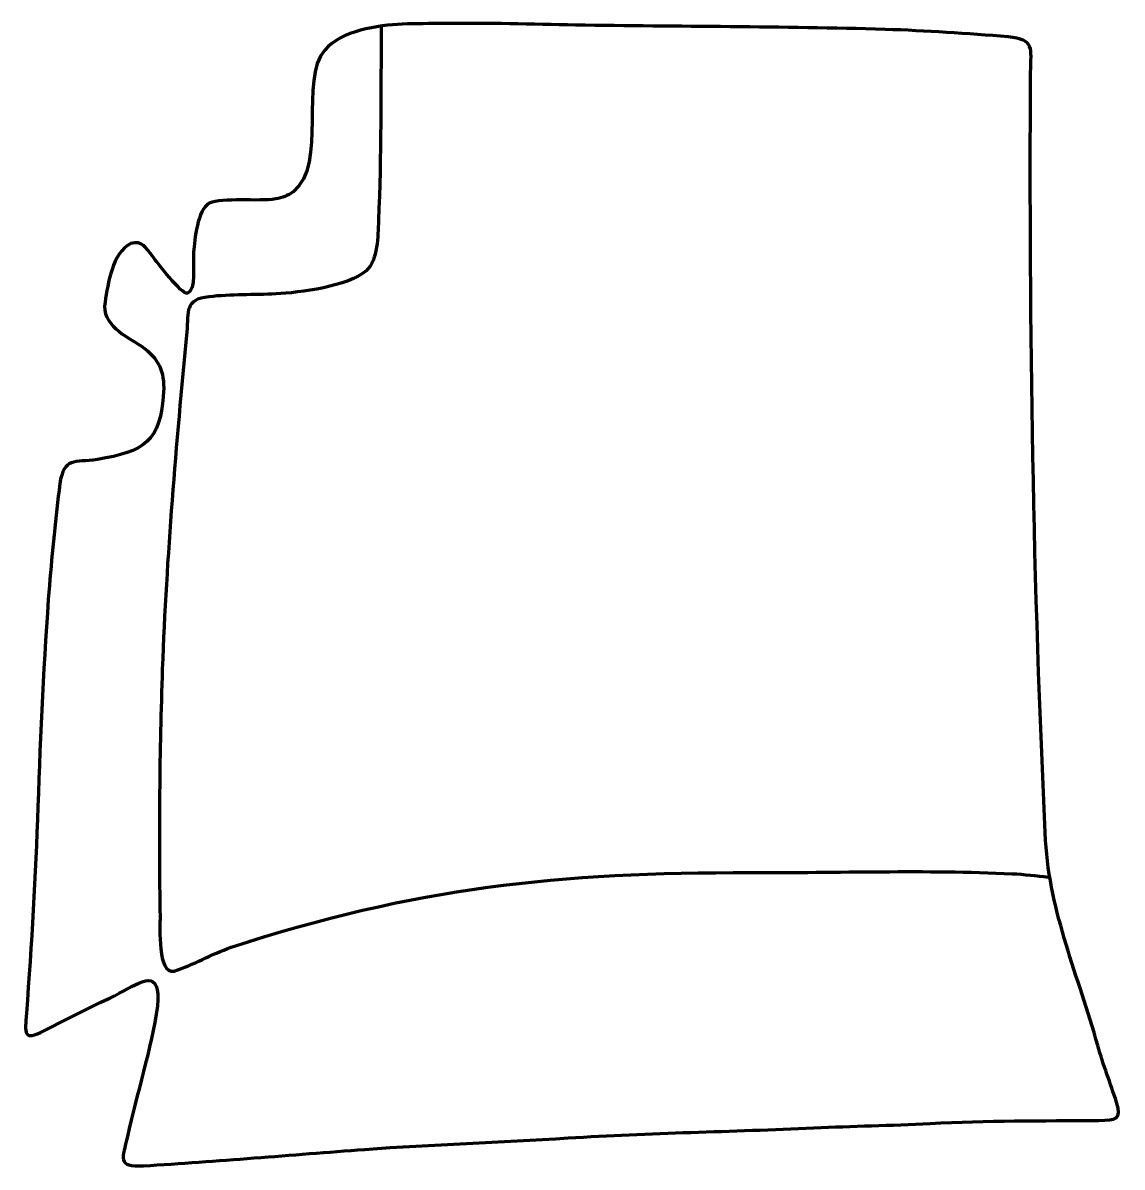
# Model space of a CAD drawing. Header units: millimetres. Extents: x 1186 to 1782, y 209 to 830.
import ezdxf

# ---------------------------------------------------------------- set-up
doc = ezdxf.new("R2010")
doc.units = ezdxf.units.MM
doc.header["$MEASUREMENT"] = 0
doc.layers.add('layer 2', color=7, linetype='Continuous')
doc.layers.add('layer 3', color=7, linetype='Continuous')

msp = doc.modelspace()

# ---------------------------------------------------------------- linework, layer by layer
at = {"layer": 'layer 2', "color": 142, "lineweight": 158}
msp.add_open_spline([(1379.9439, 827.7651), (1379.8213, 792.7738), (1380.0405, 757.4385), (1378.5338, 722.4868), (1378.5338, 722.4868), (1378.147, 713.8176), (1378.4473, 701.3743), (1371.7982, 695.1071), (1371.7982, 695.1071), (1362.4107, 686.8252), (1335.6372, 683.2035), (1322.9276, 682.5957), (1322.9276, 682.5957), (1311.0222, 682.0262), (1298.3112, 682.3529), (1286.5581, 681.0559), (1286.5581, 681.0559), (1273.1929, 679.581), (1275.4698, 673.0366), (1274.4846, 662.1046), (1274.4846, 662.1046), (1268.7079, 600.7428), (1263.44, 540.6337), (1261.2107, 478.9776), (1261.2107, 478.9776), (1259.6794, 434.3678), (1259.23, 389.2212), (1259.986, 344.5915), (1259.986, 344.5915), (1259.9463, 339.4154), (1258.5883, 313.0741), (1267.5916, 315.1537), (1267.5916, 315.1537), (1278.2326, 318.348), (1287.7113, 324.3549), (1298.5373, 328.0796), (1298.5373, 328.0796), (1397.6902, 360.568), (1476.92, 368.8979), (1580.6174, 368.5606), (1580.6174, 368.5606), (1627.7498, 368.4882), (1675.3512, 370.1797), (1722.4082, 367.979), (1722.4082, 367.979), (1729.0502, 367.6683), (1735.5732, 366.9079), (1742.1712, 366.1431), (1742.1712, 366.1431), (1742.1712, 366.1431), (1743.1556, 366.0291), (1743.1556, 366.0291)], degree=3, knots=[0, 0, 0, 0, 0.07142857, 0.07142857, 0.07142857, 0.07142857, 0.14285714, 0.14285714, 0.14285714, 0.14285714, 0.21428571, 0.21428571, 0.21428571, 0.21428571, 0.28571429, 0.28571429, 0.28571429, 0.28571429, 0.35714286, 0.35714286, 0.35714286, 0.35714286, 0.42857143, 0.42857143, 0.42857143, 0.42857143, 0.5, 0.5, 0.5, 0.5, 0.57142857, 0.57142857, 0.57142857, 0.57142857, 0.64285714, 0.64285714, 0.64285714, 0.64285714, 0.71428571, 0.71428571, 0.71428571, 0.71428571, 0.78571429, 0.78571429, 0.78571429, 0.78571429, 0.85714286, 0.85714286, 0.85714286, 0.85714286, 1, 1, 1, 1], dxfattribs=at)
at = {"layer": 'layer 3', "color": 242, "lineweight": 158}
msp.add_open_spline([(1414.1238, 829.2954), (1437.6348, 829.6694), (1461.9081, 828.9385), (1485.4718, 828.5105), (1485.4718, 828.5105), (1541.3826, 827.5077), (1597.5552, 827.8333), (1653.4148, 826.1106), (1653.4148, 826.1106), (1675.637, 825.4107), (1698.0517, 823.9223), (1720.2099, 822.0761), (1720.2099, 822.0761), (1735.0103, 820.6383), (1732.5326, 815.9697), (1732.4378, 802.8301), (1732.4378, 802.8301), (1731.5859, 663.8561), (1733.8334, 524.8106), (1740.588, 385.9901), (1740.588, 385.9901), (1742.9295, 346.4784), (1758.4713, 312.2589), (1768.8613, 274.7349), (1768.8613, 274.7349), (1771.8843, 264.1638), (1775.7484, 254.3408), (1779.0389, 244.0003), (1779.0389, 244.0003), (1782.0955, 234.3949), (1778.6978, 234.2699), (1769.5104, 234.0932), (1769.5104, 234.0932), (1738.5297, 233.9409), (1708.9602, 234.0202), (1677.8611, 232.4503), (1677.8611, 232.4503), (1656.5453, 231.3743), (1635.6826, 231.0718), (1614.8432, 230.0875), (1614.8432, 230.0875), (1570.329, 227.9849), (1525.6012, 227.4599), (1481.4485, 224.5855), (1481.4485, 224.5855), (1444.5145, 222.181), (1408.0541, 221.1962), (1371.1106, 218.4002), (1371.1106, 218.4002), (1331.1336, 215.3718), (1290.9882, 211.9486), (1250.9918, 209.4639), (1250.9918, 209.4639), (1236.4026, 208.7766), (1239.6817, 213.4821), (1242.2301, 225.473), (1242.2301, 225.473), (1247.311, 248.5003), (1255.2283, 272.9795), (1258.5386, 296.047), (1258.5386, 296.047), (1260.5046, 317.2325), (1250.2245, 309.7175), (1237.7231, 303.084), (1237.7231, 303.084), (1224.1766, 296.2325), (1210.6558, 289.9764), (1197.2017, 282.8336), (1197.2017, 282.8336), (1185.5399, 276.6423), (1186.703, 281.5635), (1187.4526, 292.3079), (1187.4526, 292.3079), (1190.2986, 329.9604), (1192.4002, 366.76), (1193.6856, 404.5024), (1193.6856, 404.5024), (1195.1113, 444.184), (1196.7902, 484.758), (1199.9187, 524.3178), (1199.9187, 524.3178), (1201.4003, 542.5882), (1203.5144, 561.2903), (1205.5359, 579.5349), (1205.5359, 579.5349), (1208.018, 594.2546), (1213.0559, 590.7897), (1226.0024, 592.7749), (1226.0024, 592.7749), (1251.3685, 597.0561), (1260.3179, 602.2137), (1261.9094, 629.3338), (1261.9094, 629.3338), (1262.4126, 640.6561), (1259.2902, 647.8291), (1249.8434, 654.193), (1249.8434, 654.193), (1241.2167, 659.8127), (1228.1144, 665.8601), (1230.1056, 678.1612), (1230.1056, 678.1612), (1231.78, 688.2662), (1233.9704, 704.7531), (1244.064, 709.9895), (1244.064, 709.9895), (1250.3305, 711.708), (1252.2206, 707.6424), (1255.8044, 703.1184), (1255.8044, 703.1184), (1258.1666, 700.0993), (1271.7955, 681.9057), (1274.9067, 682.9965), (1274.9067, 682.9965), (1279.5732, 684.6327), (1277.8318, 698.9605), (1278.0862, 703.1973), (1278.0862, 703.1973), (1278.0862, 703.1973), (1278.2131, 705.3113), (1278.2131, 705.3113), (1278.2131, 705.3113), (1278.7345, 711.9731), (1280.2509, 728.2937), (1286.6949, 731.7815), (1286.6949, 731.7815), (1294.0565, 735.0191), (1313.1865, 732.5963), (1322.7994, 734.1228), (1322.7994, 734.1228), (1326.4711, 734.7748), (1329.1804, 735.798), (1332.2011, 737.9997), (1332.2011, 737.9997), (1351.0341, 753.5044), (1335.2324, 798.7703), (1349.3239, 814.9196), (1349.3239, 814.9196), (1358.6454, 825.6021), (1378.0186, 828.3313), (1391.426, 828.9689), (1391.426, 828.9689), (1398.9866, 829.3284), (1406.5573, 829.2239), (1414.1238, 829.2954)], degree=3, knots=[0, 0, 0, 0, 0.02702703, 0.02702703, 0.02702703, 0.02702703, 0.05405405, 0.05405405, 0.05405405, 0.05405405, 0.08108108, 0.08108108, 0.08108108, 0.08108108, 0.10810811, 0.10810811, 0.10810811, 0.10810811, 0.13513514, 0.13513514, 0.13513514, 0.13513514, 0.16216216, 0.16216216, 0.16216216, 0.16216216, 0.18918919, 0.18918919, 0.18918919, 0.18918919, 0.21621622, 0.21621622, 0.21621622, 0.21621622, 0.24324324, 0.24324324, 0.24324324, 0.24324324, 0.27027027, 0.27027027, 0.27027027, 0.27027027, 0.2972973, 0.2972973, 0.2972973, 0.2972973, 0.32432432, 0.32432432, 0.32432432, 0.32432432, 0.35135135, 0.35135135, 0.35135135, 0.35135135, 0.37837838, 0.37837838, 0.37837838, 0.37837838, 0.40540541, 0.40540541, 0.40540541, 0.40540541, 0.43243243, 0.43243243, 0.43243243, 0.43243243, 0.45945946, 0.45945946, 0.45945946, 0.45945946, 0.48648649, 0.48648649, 0.48648649, 0.48648649, 0.51351351, 0.51351351, 0.51351351, 0.51351351, 0.54054054, 0.54054054, 0.54054054, 0.54054054, 0.56756757, 0.56756757, 0.56756757, 0.56756757, 0.59459459, 0.59459459, 0.59459459, 0.59459459, 0.62162162, 0.62162162, 0.62162162, 0.62162162, 0.64864865, 0.64864865, 0.64864865, 0.64864865, 0.67567568, 0.67567568, 0.67567568, 0.67567568, 0.7027027, 0.7027027, 0.7027027, 0.7027027, 0.72972973, 0.72972973, 0.72972973, 0.72972973, 0.75675676, 0.75675676, 0.75675676, 0.75675676, 0.78378378, 0.78378378, 0.78378378, 0.78378378, 0.81081081, 0.81081081, 0.81081081, 0.81081081, 0.83783784, 0.83783784, 0.83783784, 0.83783784, 0.86486486, 0.86486486, 0.86486486, 0.86486486, 0.89189189, 0.89189189, 0.89189189, 0.89189189, 0.91891892, 0.91891892, 0.91891892, 0.91891892, 0.94594595, 0.94594595, 0.94594595, 0.94594595, 1, 1, 1, 1], dxfattribs=at)

doc.saveas('drawing.dxf')
